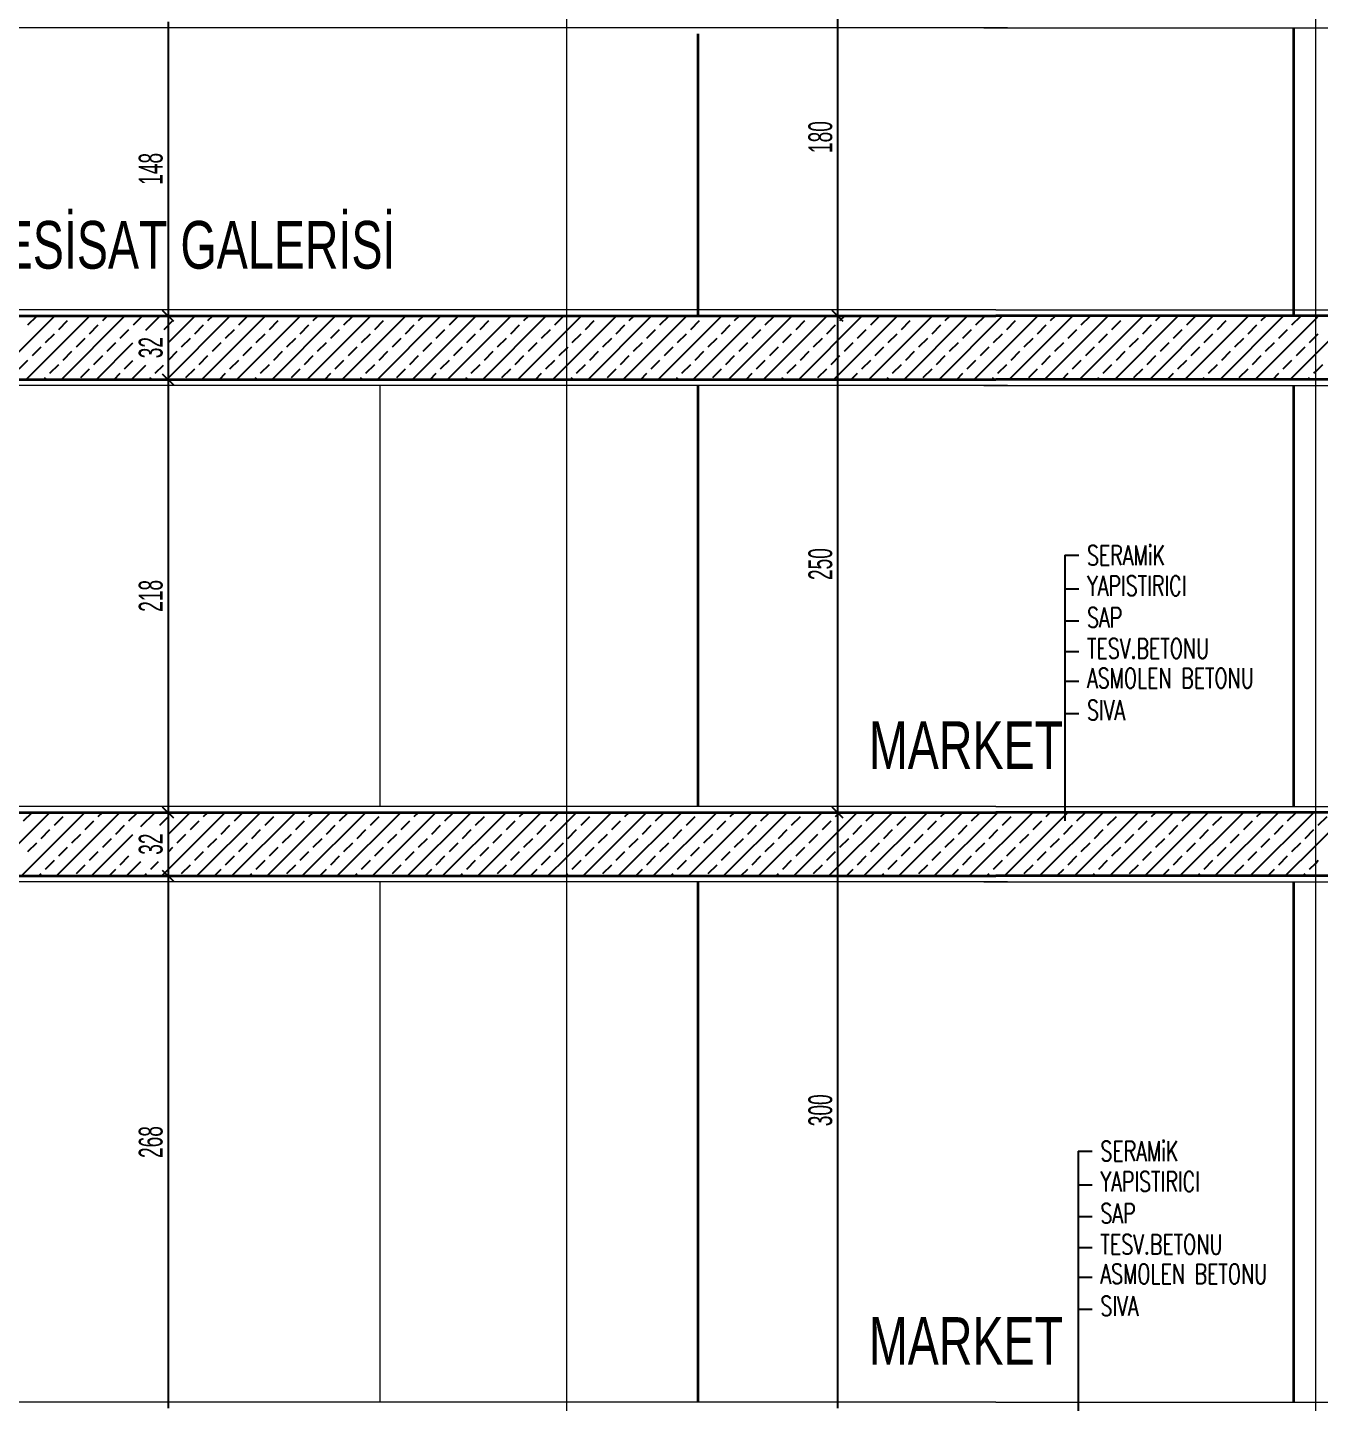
# Model space of a CAD drawing. Header units: inches. Extents: x -7543 to -822, y 102837 to 190349.
# Drawn here: x -827.3713 to -827.2412, y 102836.7985 to 102836.9369 of the extents above; entities that cross this region are included whole.
import ezdxf

# ---------------------------------------------------------------- set-up
doc = ezdxf.new("R2010")
doc.units = ezdxf.units.IN
doc.header["$MEASUREMENT"] = 0
doc.linetypes.add('__ZG_T_P__9', pattern=[22, 1, -10, 1, -10])
doc.layers.get('0').update_dxf_attribs({"lineweight": 25})
doc.layers.add('DUVAR', color=7, linetype='Continuous', lineweight=35, true_color=0xfc4642)
doc.layers.add('KAPI', color=7, linetype='Continuous', lineweight=18, true_color=0xffb360)
for name, color, linetype, lineweight in [('ICOL', 55, 'Continuous', 25), ('SIVA', 150, 'Continuous', 15), ('TARAMA', 8, 'Continuous', 25), ('YAZI', 7, 'Continuous', 25)]:
    doc.layers.add(name, color=color, linetype=linetype, lineweight=lineweight)
doc.styles.add('arıal', font='arial.ttf', dxfattribs={"width": 0.7})
doc.styles.add('KAPı-PEN', font='simplex.shx', dxfattribs={"width": 0.7, "height": 10})
doc.styles.add('OLCU', font='tromand.shx', dxfattribs={"width": 0.6, "height": 12})

# ---------------------------------------------------------------- blocks, each defined once
blk = doc.blocks.new('_Oblique')
at = {"color": 0, "linetype": 'ByBlock', "lineweight": -2}
blk.add_line((-0.5, -0.5), (0.5, 0.5), dxfattribs=at)

msp = doc.modelspace()

# ---------------------------------------------------------------- linework, layer by layer
at = {"layer": 'DUVAR'}
for p, q in [((-827.24379, 102836.93688), (-827.24379, 102836.90788)), ((-827.30379, 102836.93628), (-827.30379, 102836.90788)), ((-827.44879, 102836.90788), (-827.27379, 102836.90788)), ((-827.09879, 102836.90788), (-827.27379, 102836.90788)), ((-827.44879, 102836.90148), (-827.27379, 102836.90148)), ((-827.30379, 102836.90088), (-827.30379, 102836.85848)), ((-827.09879, 102836.90148), (-827.27379, 102836.90148)), ((-827.24379, 102836.90088), (-827.24379, 102836.85848)), ((-827.44879, 102836.85788), (-827.27379, 102836.85788)), ((-827.09879, 102836.85788), (-827.27379, 102836.85788)), ((-827.44879, 102836.85148), (-827.27379, 102836.85148)), ((-827.30379, 102836.85088), (-827.30379, 102836.79848)), ((-827.09879, 102836.85148), (-827.27379, 102836.85148)), ((-827.24379, 102836.85088), (-827.24379, 102836.79848))]:
    msp.add_line(p, q, dxfattribs=at)
at = {"layer": 'ICOL'}
for p, q in [((-827.28971, 102836.94388), (-827.28971, 102836.90788)), ((-827.35714, 102836.93748), (-827.35714, 102836.90788)), ((-827.35714, 102836.90788), (-827.35714, 102836.90148)), ((-827.28971, 102836.90788), (-827.28971, 102836.85788)), ((-827.35714, 102836.90148), (-827.35714, 102836.85788)), ((-827.35714, 102836.85788), (-827.35714, 102836.85148)), ((-827.28971, 102836.85788), (-827.28971, 102836.79788)), ((-827.35714, 102836.85148), (-827.35714, 102836.79788))]:
    msp.add_line(p, q, dxfattribs=at)
at = {"layer": 'ICOL', "color": 53}
for p, q in [((-827.35681, 102836.90788), (-827.3563, 102836.90788)), ((-827.35681, 102836.90788), (-827.3563, 102836.90788)), ((-827.29211, 102836.90788), (-827.29055, 102836.90788)), ((-827.29211, 102836.90788), (-827.29055, 102836.90788)), ((-827.35689, 102836.90148), (-827.3563, 102836.90148)), ((-827.35689, 102836.90148), (-827.3563, 102836.90148)), ((-827.35701, 102836.85788), (-827.3563, 102836.85788)), ((-827.35701, 102836.85788), (-827.3563, 102836.85788)), ((-827.29211, 102836.85788), (-827.29055, 102836.85788)), ((-827.29211, 102836.85788), (-827.29055, 102836.85788)), ((-827.35701, 102836.85148), (-827.3563, 102836.85148)), ((-827.35701, 102836.85148), (-827.3563, 102836.85148))]:
    msp.add_line(p, q, dxfattribs=at)
at = {"layer": 'KAPI', "linetype": '__ZG_T_P__9'}
for p, q in [((-827.31699, 102836.67599), (-827.31699, 102837.3934)), ((-827.24157, 102836.67599), (-827.24157, 102837.3934))]:
    msp.add_line(p, q, dxfattribs=at)
at = {"layer": 'KAPI'}
for p, q in [((-827.33579, 102836.85848), (-827.33579, 102836.90088)), ((-827.33579, 102836.79848), (-827.33579, 102836.85088))]:
    msp.add_line(p, q, dxfattribs=at)
at = {"layer": 'SIVA'}
for p, q in [((-827.27259, 102836.93688), (-827.44419, 102836.93688)), ((-827.27499, 102836.93688), (-827.10339, 102836.93688)), ((-827.27379, 102836.90848), (-827.39755, 102836.90848)), ((-827.27379, 102836.90848), (-827.15004, 102836.90848)), ((-827.27259, 102836.90088), (-827.44419, 102836.90088)), ((-827.27499, 102836.90088), (-827.10339, 102836.90088)), ((-827.27259, 102836.90088), (-827.27379, 102836.90088)), ((-827.27379, 102836.85848), (-827.39755, 102836.85848)), ((-827.27379, 102836.85848), (-827.15004, 102836.85848)), ((-827.27259, 102836.85088), (-827.44419, 102836.85088)), ((-827.27499, 102836.85088), (-827.10339, 102836.85088)), ((-827.27259, 102836.85088), (-827.27379, 102836.85088)), ((-827.27379, 102836.79848), (-827.39755, 102836.79848)), ((-827.27379, 102836.79848), (-827.15004, 102836.79848))]:
    msp.add_line(p, q, dxfattribs=at)
at = {"layer": 'TARAMA'}
for p, q in [((-827.37495, 102836.90148), (-827.36855, 102836.90788)), ((-827.37141, 102836.90148), (-827.36501, 102836.90788)), ((-827.37124, 102836.90696), (-827.37035, 102836.90785)), ((-827.36814, 102836.90652), (-827.36726, 102836.90741)), ((-827.36788, 102836.90148), (-827.36148, 102836.90788)), ((-827.36682, 102836.90785), (-827.36678, 102836.90788)), ((-827.36372, 102836.90741), (-827.36324, 102836.90788)), ((-827.36063, 102836.90696), (-827.35975, 102836.90785)), ((-827.35938, 102836.90645), (-827.35794, 102836.90788)), ((-827.35754, 102836.90652), (-827.35665, 102836.90741)), ((-827.35727, 102836.90148), (-827.35087, 102836.90788)), ((-827.35707, 102836.90522), (-827.35441, 102836.90788)), ((-827.35621, 102836.90785), (-827.35617, 102836.90788)), ((-827.35373, 102836.90148), (-827.34733, 102836.90788)), ((-827.35312, 102836.90741), (-827.35264, 102836.90788)), ((-827.3502, 102836.90148), (-827.3438, 102836.90788)), ((-827.35002, 102836.90696), (-827.34914, 102836.90785)), ((-827.34693, 102836.90652), (-827.34605, 102836.90741)), ((-827.34666, 102836.90148), (-827.34026, 102836.90788)), ((-827.3456, 102836.90785), (-827.34557, 102836.90788)), ((-827.34313, 102836.90148), (-827.33673, 102836.90788)), ((-827.34251, 102836.90741), (-827.34203, 102836.90788)), ((-827.33959, 102836.90148), (-827.33319, 102836.90788)), ((-827.33942, 102836.90696), (-827.33853, 102836.90785)), ((-827.33632, 102836.90652), (-827.33544, 102836.90741)), ((-827.33606, 102836.90148), (-827.32966, 102836.90788)), ((-827.335, 102836.90785), (-827.33496, 102836.90788)), ((-827.33252, 102836.90148), (-827.32612, 102836.90788)), ((-827.3319, 102836.90741), (-827.33142, 102836.90788)), ((-827.32899, 102836.90148), (-827.32259, 102836.90788)), ((-827.32881, 102836.90696), (-827.32793, 102836.90785)), ((-827.32572, 102836.90652), (-827.32483, 102836.90741)), ((-827.32545, 102836.90148), (-827.31905, 102836.90788)), ((-827.32439, 102836.90785), (-827.32435, 102836.90788)), ((-827.3213, 102836.90741), (-827.32082, 102836.90788)), ((-827.3182, 102836.90696), (-827.31732, 102836.90785)), ((-827.31699, 102836.90641), (-827.31551, 102836.90788)), ((-827.31699, 102836.90287), (-827.31198, 102836.90788)), ((-827.31511, 102836.90652), (-827.31423, 102836.90741)), ((-827.31484, 102836.90148), (-827.30844, 102836.90788)), ((-827.31378, 102836.90785), (-827.31375, 102836.90788)), ((-827.31131, 102836.90148), (-827.30491, 102836.90788)), ((-827.31069, 102836.90741), (-827.31021, 102836.90788)), ((-827.30777, 102836.90148), (-827.30137, 102836.90788)), ((-827.3076, 102836.90696), (-827.30671, 102836.90785)), ((-827.3045, 102836.90652), (-827.30362, 102836.90741)), ((-827.30424, 102836.90148), (-827.29784, 102836.90788)), ((-827.30318, 102836.90785), (-827.30314, 102836.90788)), ((-827.3007, 102836.90148), (-827.2943, 102836.90788)), ((-827.30008, 102836.90741), (-827.2996, 102836.90788)), ((-827.29717, 102836.90148), (-827.29077, 102836.90788)), ((-827.29699, 102836.90696), (-827.29611, 102836.90785)), ((-827.2939, 102836.90652), (-827.29301, 102836.90741)), ((-827.29363, 102836.90148), (-827.28723, 102836.90788)), ((-827.29257, 102836.90785), (-827.29253, 102836.90788)), ((-827.29009, 102836.90148), (-827.28369, 102836.90788)), ((-827.28948, 102836.90741), (-827.289, 102836.90788)), ((-827.28656, 102836.90148), (-827.28016, 102836.90788)), ((-827.28638, 102836.90696), (-827.2855, 102836.90785)), ((-827.28329, 102836.90652), (-827.28241, 102836.90741)), ((-827.28302, 102836.90148), (-827.27662, 102836.90788)), ((-827.28196, 102836.90785), (-827.28193, 102836.90788)), ((-827.27949, 102836.90148), (-827.27309, 102836.90788)), ((-827.27887, 102836.90741), (-827.27839, 102836.90788)), ((-827.27595, 102836.90148), (-827.26955, 102836.90788)), ((-827.27578, 102836.90696), (-827.27489, 102836.90785)), ((-827.27268, 102836.90652), (-827.2718, 102836.90741)), ((-827.27242, 102836.90148), (-827.26602, 102836.90788)), ((-827.27136, 102836.90785), (-827.27132, 102836.90788)), ((-827.26888, 102836.90148), (-827.26248, 102836.90788)), ((-827.26826, 102836.90741), (-827.26778, 102836.90788)), ((-827.26535, 102836.90148), (-827.25895, 102836.90788)), ((-827.26517, 102836.90696), (-827.26429, 102836.90785)), ((-827.26208, 102836.90652), (-827.26119, 102836.90741)), ((-827.26181, 102836.90148), (-827.25541, 102836.90788)), ((-827.26075, 102836.90785), (-827.26071, 102836.90788)), ((-827.25828, 102836.90148), (-827.25188, 102836.90788)), ((-827.25766, 102836.90741), (-827.25718, 102836.90788)), ((-827.25474, 102836.90148), (-827.24834, 102836.90788)), ((-827.25456, 102836.90696), (-827.25368, 102836.90785)), ((-827.25147, 102836.90652), (-827.25059, 102836.90741)), ((-827.2512, 102836.90148), (-827.2448, 102836.90788)), ((-827.25014, 102836.90785), (-827.25011, 102836.90788)), ((-827.24767, 102836.90148), (-827.24157, 102836.90758)), ((-827.24705, 102836.90741), (-827.24657, 102836.90788)), ((-827.24396, 102836.90696), (-827.24307, 102836.90785)), ((-827.24157, 102836.90758), (-827.24127, 102836.90788)), ((-827.24157, 102836.90405), (-827.23773, 102836.90788)), ((-827.36947, 102836.9052), (-827.36858, 102836.90608)), ((-827.36505, 102836.90608), (-827.36416, 102836.90696)), ((-827.36196, 102836.90564), (-827.36107, 102836.90652)), ((-827.35444, 102836.90608), (-827.35356, 102836.90696)), ((-827.35135, 102836.90564), (-827.35046, 102836.90652)), ((-827.34825, 102836.9052), (-827.34737, 102836.90608)), ((-827.34384, 102836.90608), (-827.34295, 102836.90696)), ((-827.34074, 102836.90564), (-827.33986, 102836.90652)), ((-827.33765, 102836.9052), (-827.33676, 102836.90608)), ((-827.33323, 102836.90608), (-827.33235, 102836.90696)), ((-827.33014, 102836.90564), (-827.32925, 102836.90652)), ((-827.32704, 102836.9052), (-827.32616, 102836.90608)), ((-827.32262, 102836.90608), (-827.32174, 102836.90696)), ((-827.32191, 102836.90148), (-827.31699, 102836.90641)), ((-827.31953, 102836.90564), (-827.31864, 102836.90652)), ((-827.31644, 102836.9052), (-827.31555, 102836.90608)), ((-827.31202, 102836.90608), (-827.31113, 102836.90696)), ((-827.30892, 102836.90564), (-827.30804, 102836.90652)), ((-827.30583, 102836.9052), (-827.30494, 102836.90608)), ((-827.30141, 102836.90608), (-827.30053, 102836.90696)), ((-827.29832, 102836.90564), (-827.29743, 102836.90652)), ((-827.29522, 102836.9052), (-827.29434, 102836.90608)), ((-827.2908, 102836.90608), (-827.28992, 102836.90696)), ((-827.28771, 102836.90564), (-827.28683, 102836.90652)), ((-827.28462, 102836.9052), (-827.28373, 102836.90608)), ((-827.2802, 102836.90608), (-827.27931, 102836.90696)), ((-827.2771, 102836.90564), (-827.27622, 102836.90652)), ((-827.27401, 102836.9052), (-827.27312, 102836.90608)), ((-827.26959, 102836.90608), (-827.26871, 102836.90696)), ((-827.2665, 102836.90564), (-827.26561, 102836.90652)), ((-827.2634, 102836.9052), (-827.26252, 102836.90608)), ((-827.25898, 102836.90608), (-827.2581, 102836.90696)), ((-827.25589, 102836.90564), (-827.25501, 102836.90652)), ((-827.2528, 102836.9052), (-827.25191, 102836.90608)), ((-827.24838, 102836.90608), (-827.24749, 102836.90696)), ((-827.24528, 102836.90564), (-827.2444, 102836.90652)), ((-827.24157, 102836.90582), (-827.24131, 102836.90608)), ((-827.37079, 102836.90387), (-827.36991, 102836.90475)), ((-827.36637, 102836.90475), (-827.36549, 102836.90564)), ((-827.36434, 102836.90148), (-827.36067, 102836.90515)), ((-827.36328, 102836.90431), (-827.3624, 102836.9052)), ((-827.35577, 102836.90475), (-827.35488, 102836.90564)), ((-827.35267, 102836.90431), (-827.35179, 102836.9052)), ((-827.34958, 102836.90387), (-827.3487, 102836.90475)), ((-827.34516, 102836.90475), (-827.34428, 102836.90564)), ((-827.34207, 102836.90431), (-827.34118, 102836.9052)), ((-827.33897, 102836.90387), (-827.33809, 102836.90475)), ((-827.33455, 102836.90475), (-827.33367, 102836.90564)), ((-827.33146, 102836.90431), (-827.33058, 102836.9052)), ((-827.32837, 102836.90387), (-827.32748, 102836.90475)), ((-827.32395, 102836.90475), (-827.32306, 102836.90564)), ((-827.32085, 102836.90431), (-827.31997, 102836.9052)), ((-827.31776, 102836.90387), (-827.31699, 102836.90464)), ((-827.31699, 102836.90464), (-827.31688, 102836.90475)), ((-827.31334, 102836.90475), (-827.31246, 102836.90564)), ((-827.31025, 102836.90431), (-827.30936, 102836.9052)), ((-827.30715, 102836.90387), (-827.30627, 102836.90475)), ((-827.30273, 102836.90475), (-827.30185, 102836.90564)), ((-827.29964, 102836.90431), (-827.29876, 102836.9052)), ((-827.29655, 102836.90387), (-827.29566, 102836.90475)), ((-827.29213, 102836.90475), (-827.29124, 102836.90564)), ((-827.28903, 102836.90431), (-827.28815, 102836.9052)), ((-827.28594, 102836.90387), (-827.28506, 102836.90475)), ((-827.28152, 102836.90475), (-827.28064, 102836.90564)), ((-827.27843, 102836.90431), (-827.27754, 102836.9052)), ((-827.27533, 102836.90387), (-827.27445, 102836.90475)), ((-827.27092, 102836.90475), (-827.27003, 102836.90564)), ((-827.26782, 102836.90431), (-827.26694, 102836.9052)), ((-827.26473, 102836.90387), (-827.26384, 102836.90475)), ((-827.26031, 102836.90475), (-827.25942, 102836.90564)), ((-827.25721, 102836.90431), (-827.25633, 102836.9052)), ((-827.25412, 102836.90387), (-827.25324, 102836.90475)), ((-827.2497, 102836.90475), (-827.24882, 102836.90564)), ((-827.24661, 102836.90431), (-827.24572, 102836.9052)), ((-827.24351, 102836.90387), (-827.24263, 102836.90475)), ((-827.24219, 102836.9052), (-827.24157, 102836.90582)), ((-827.37212, 102836.90254), (-827.37124, 102836.90343)), ((-827.3677, 102836.90343), (-827.36682, 102836.90431)), ((-827.36461, 102836.90299), (-827.36372, 102836.90387)), ((-827.36151, 102836.90254), (-827.36067, 102836.90339)), ((-827.35707, 102836.90345), (-827.35621, 102836.90431)), ((-827.354, 102836.90299), (-827.35312, 102836.90387)), ((-827.35091, 102836.90254), (-827.35002, 102836.90343)), ((-827.34649, 102836.90343), (-827.3456, 102836.90431)), ((-827.34339, 102836.90299), (-827.34251, 102836.90387)), ((-827.3403, 102836.90254), (-827.33942, 102836.90343)), ((-827.33588, 102836.90343), (-827.335, 102836.90431)), ((-827.33279, 102836.90299), (-827.3319, 102836.90387)), ((-827.32969, 102836.90254), (-827.32881, 102836.90343)), ((-827.32527, 102836.90343), (-827.32439, 102836.90431)), ((-827.32218, 102836.90299), (-827.3213, 102836.90387)), ((-827.31909, 102836.90254), (-827.3182, 102836.90343)), ((-827.31467, 102836.90343), (-827.31378, 102836.90431)), ((-827.31157, 102836.90299), (-827.31069, 102836.90387)), ((-827.30848, 102836.90254), (-827.3076, 102836.90343)), ((-827.30406, 102836.90343), (-827.30318, 102836.90431)), ((-827.30097, 102836.90299), (-827.30008, 102836.90387)), ((-827.29787, 102836.90254), (-827.29699, 102836.90343)), ((-827.29345, 102836.90343), (-827.29257, 102836.90431)), ((-827.29036, 102836.90299), (-827.28948, 102836.90387)), ((-827.28727, 102836.90254), (-827.28638, 102836.90343)), ((-827.28285, 102836.90343), (-827.28196, 102836.90431)), ((-827.27975, 102836.90299), (-827.27887, 102836.90387)), ((-827.27666, 102836.90254), (-827.27578, 102836.90343)), ((-827.27224, 102836.90343), (-827.27136, 102836.90431)), ((-827.26915, 102836.90299), (-827.26826, 102836.90387)), ((-827.26605, 102836.90254), (-827.26517, 102836.90343)), ((-827.26163, 102836.90343), (-827.26075, 102836.90431)), ((-827.25854, 102836.90299), (-827.25766, 102836.90387)), ((-827.25545, 102836.90254), (-827.25456, 102836.90343)), ((-827.25103, 102836.90343), (-827.25014, 102836.90431)), ((-827.24793, 102836.90299), (-827.24705, 102836.90387)), ((-827.24484, 102836.90254), (-827.24396, 102836.90343)), ((-827.24413, 102836.90148), (-827.24157, 102836.90405)), ((-827.36903, 102836.9021), (-827.36814, 102836.90299)), ((-827.36593, 102836.90166), (-827.36505, 102836.90254)), ((-827.36257, 102836.90148), (-827.36196, 102836.9021)), ((-827.36081, 102836.90148), (-827.35937, 102836.90292)), ((-827.35842, 102836.9021), (-827.3576, 102836.90292)), ((-827.35533, 102836.90166), (-827.35444, 102836.90254)), ((-827.35197, 102836.90148), (-827.35135, 102836.9021)), ((-827.34781, 102836.9021), (-827.34693, 102836.90299)), ((-827.34472, 102836.90166), (-827.34384, 102836.90254)), ((-827.34136, 102836.90148), (-827.34074, 102836.9021)), ((-827.33721, 102836.9021), (-827.33632, 102836.90299)), ((-827.33411, 102836.90166), (-827.33323, 102836.90254)), ((-827.33075, 102836.90148), (-827.33014, 102836.9021)), ((-827.3266, 102836.9021), (-827.32572, 102836.90299)), ((-827.32351, 102836.90166), (-827.32262, 102836.90254)), ((-827.32015, 102836.90148), (-827.31953, 102836.9021)), ((-827.31838, 102836.90148), (-827.31699, 102836.90287)), ((-827.31599, 102836.9021), (-827.31511, 102836.90299)), ((-827.3129, 102836.90166), (-827.31202, 102836.90254)), ((-827.30954, 102836.90148), (-827.30892, 102836.9021)), ((-827.30539, 102836.9021), (-827.3045, 102836.90299)), ((-827.30229, 102836.90166), (-827.30141, 102836.90254)), ((-827.29893, 102836.90148), (-827.29832, 102836.9021)), ((-827.29478, 102836.9021), (-827.2939, 102836.90299)), ((-827.29169, 102836.90166), (-827.2908, 102836.90254)), ((-827.28833, 102836.90148), (-827.28771, 102836.9021)), ((-827.28417, 102836.9021), (-827.28329, 102836.90299)), ((-827.28108, 102836.90166), (-827.2802, 102836.90254)), ((-827.27772, 102836.90148), (-827.2771, 102836.9021)), ((-827.27357, 102836.9021), (-827.27268, 102836.90299)), ((-827.27047, 102836.90166), (-827.26959, 102836.90254)), ((-827.26711, 102836.90148), (-827.2665, 102836.9021)), ((-827.26296, 102836.9021), (-827.26208, 102836.90299)), ((-827.25987, 102836.90166), (-827.25898, 102836.90254)), ((-827.25651, 102836.90148), (-827.25589, 102836.9021)), ((-827.25235, 102836.9021), (-827.25147, 102836.90299)), ((-827.24926, 102836.90166), (-827.24838, 102836.90254)), ((-827.2459, 102836.90148), (-827.24528, 102836.9021)), ((-827.24175, 102836.9021), (-827.24157, 102836.90228)), ((-827.24157, 102836.90228), (-827.24086, 102836.90299)), ((-827.36964, 102836.90148), (-827.36947, 102836.90166)), ((-827.35904, 102836.90148), (-827.35886, 102836.90166)), ((-827.34843, 102836.90148), (-827.34825, 102836.90166)), ((-827.33782, 102836.90148), (-827.33765, 102836.90166)), ((-827.32722, 102836.90148), (-827.32704, 102836.90166)), ((-827.31661, 102836.90148), (-827.31644, 102836.90166)), ((-827.306, 102836.90148), (-827.30583, 102836.90166)), ((-827.2954, 102836.90148), (-827.29522, 102836.90166)), ((-827.28479, 102836.90148), (-827.28462, 102836.90166)), ((-827.27418, 102836.90148), (-827.27401, 102836.90166)), ((-827.26358, 102836.90148), (-827.2634, 102836.90166)), ((-827.25297, 102836.90148), (-827.2528, 102836.90166)), ((-827.24237, 102836.90148), (-827.24219, 102836.90166)), ((-827.37545, 102836.85148), (-827.36905, 102836.85788)), ((-827.37191, 102836.85148), (-827.36551, 102836.85788)), ((-827.37168, 102836.85702), (-827.37082, 102836.85788)), ((-827.36838, 102836.85148), (-827.36198, 102836.85788)), ((-827.36416, 102836.85747), (-827.36375, 102836.85788)), ((-827.36107, 102836.85702), (-827.36021, 102836.85788)), ((-827.35988, 102836.85645), (-827.35844, 102836.85788)), ((-827.35777, 102836.85148), (-827.35137, 102836.85788)), ((-827.35707, 102836.85572), (-827.35491, 102836.85788)), ((-827.35424, 102836.85148), (-827.34784, 102836.85788)), ((-827.35356, 102836.85747), (-827.35314, 102836.85788)), ((-827.3507, 102836.85148), (-827.3443, 102836.85788)), ((-827.35046, 102836.85702), (-827.3496, 102836.85788)), ((-827.34717, 102836.85148), (-827.34077, 102836.85788)), ((-827.34363, 102836.85148), (-827.33723, 102836.85788)), ((-827.34295, 102836.85747), (-827.34253, 102836.85788)), ((-827.34009, 102836.85148), (-827.33369, 102836.85788)), ((-827.33986, 102836.85702), (-827.339, 102836.85788)), ((-827.33656, 102836.85148), (-827.33016, 102836.85788)), ((-827.33302, 102836.85148), (-827.32662, 102836.85788)), ((-827.33235, 102836.85747), (-827.33193, 102836.85788)), ((-827.32949, 102836.85148), (-827.32309, 102836.85788)), ((-827.32925, 102836.85702), (-827.32839, 102836.85788)), ((-827.32595, 102836.85148), (-827.31955, 102836.85788)), ((-827.32174, 102836.85747), (-827.32132, 102836.85788)), ((-827.31864, 102836.85702), (-827.31778, 102836.85788)), ((-827.31699, 102836.85691), (-827.31602, 102836.85788)), ((-827.31699, 102836.85337), (-827.31248, 102836.85788)), ((-827.31535, 102836.85148), (-827.30895, 102836.85788)), ((-827.31181, 102836.85148), (-827.30541, 102836.85788)), ((-827.31113, 102836.85747), (-827.31071, 102836.85788)), ((-827.30828, 102836.85148), (-827.30188, 102836.85788)), ((-827.30804, 102836.85702), (-827.30718, 102836.85788)), ((-827.30474, 102836.85148), (-827.29834, 102836.85788)), ((-827.3012, 102836.85148), (-827.2948, 102836.85788)), ((-827.30053, 102836.85747), (-827.30011, 102836.85788)), ((-827.29767, 102836.85148), (-827.29127, 102836.85788)), ((-827.29743, 102836.85702), (-827.29657, 102836.85788)), ((-827.29413, 102836.85148), (-827.28773, 102836.85788)), ((-827.2906, 102836.85148), (-827.2842, 102836.85788)), ((-827.28992, 102836.85747), (-827.2895, 102836.85788)), ((-827.28706, 102836.85148), (-827.28066, 102836.85788)), ((-827.28683, 102836.85702), (-827.28597, 102836.85788)), ((-827.28353, 102836.85148), (-827.27713, 102836.85788)), ((-827.27999, 102836.85148), (-827.27359, 102836.85788)), ((-827.27931, 102836.85747), (-827.27889, 102836.85788)), ((-827.27646, 102836.85148), (-827.27006, 102836.85788)), ((-827.27622, 102836.85702), (-827.27536, 102836.85788)), ((-827.27292, 102836.85148), (-827.26652, 102836.85788)), ((-827.26938, 102836.85148), (-827.26298, 102836.85788)), ((-827.26871, 102836.85747), (-827.26829, 102836.85788)), ((-827.26585, 102836.85148), (-827.25945, 102836.85788)), ((-827.26561, 102836.85702), (-827.26475, 102836.85788)), ((-827.26231, 102836.85148), (-827.25591, 102836.85788)), ((-827.25878, 102836.85148), (-827.25238, 102836.85788)), ((-827.2581, 102836.85747), (-827.25768, 102836.85788)), ((-827.25524, 102836.85148), (-827.24884, 102836.85788)), ((-827.25501, 102836.85702), (-827.25415, 102836.85788)), ((-827.25171, 102836.85148), (-827.24531, 102836.85788)), ((-827.24817, 102836.85148), (-827.24177, 102836.85788)), ((-827.24749, 102836.85747), (-827.24707, 102836.85788)), ((-827.2444, 102836.85702), (-827.24354, 102836.85788)), ((-827.24157, 102836.85455), (-827.23824, 102836.85788)), ((-827.36991, 102836.85526), (-827.36903, 102836.85614)), ((-827.36858, 102836.85658), (-827.3677, 102836.85747)), ((-827.36549, 102836.85614), (-827.36461, 102836.85702)), ((-827.3624, 102836.8557), (-827.36151, 102836.85658)), ((-827.35798, 102836.85658), (-827.35709, 102836.85747)), ((-827.35488, 102836.85614), (-827.354, 102836.85702)), ((-827.35179, 102836.8557), (-827.35091, 102836.85658)), ((-827.3487, 102836.85526), (-827.34781, 102836.85614)), ((-827.34737, 102836.85658), (-827.34649, 102836.85747)), ((-827.34428, 102836.85614), (-827.34339, 102836.85702)), ((-827.34118, 102836.8557), (-827.3403, 102836.85658)), ((-827.33809, 102836.85526), (-827.33721, 102836.85614)), ((-827.33676, 102836.85658), (-827.33588, 102836.85747)), ((-827.33367, 102836.85614), (-827.33279, 102836.85702)), ((-827.33058, 102836.8557), (-827.32969, 102836.85658)), ((-827.32748, 102836.85526), (-827.3266, 102836.85614)), ((-827.32616, 102836.85658), (-827.32527, 102836.85747)), ((-827.32306, 102836.85614), (-827.32218, 102836.85702)), ((-827.32242, 102836.85148), (-827.31699, 102836.85691)), ((-827.31997, 102836.8557), (-827.31909, 102836.85658)), ((-827.31688, 102836.85526), (-827.31599, 102836.85614)), ((-827.31555, 102836.85658), (-827.31467, 102836.85747)), ((-827.31246, 102836.85614), (-827.31157, 102836.85702)), ((-827.30936, 102836.8557), (-827.30848, 102836.85658)), ((-827.30627, 102836.85526), (-827.30539, 102836.85614)), ((-827.30494, 102836.85658), (-827.30406, 102836.85747)), ((-827.30185, 102836.85614), (-827.30097, 102836.85702)), ((-827.29876, 102836.8557), (-827.29787, 102836.85658)), ((-827.29566, 102836.85526), (-827.29478, 102836.85614)), ((-827.29434, 102836.85658), (-827.29345, 102836.85747)), ((-827.29124, 102836.85614), (-827.29036, 102836.85702)), ((-827.28815, 102836.8557), (-827.28727, 102836.85658)), ((-827.28506, 102836.85526), (-827.28417, 102836.85614)), ((-827.28373, 102836.85658), (-827.28285, 102836.85747)), ((-827.28064, 102836.85614), (-827.27975, 102836.85702)), ((-827.27754, 102836.8557), (-827.27666, 102836.85658)), ((-827.27445, 102836.85526), (-827.27357, 102836.85614)), ((-827.27312, 102836.85658), (-827.27224, 102836.85747)), ((-827.27003, 102836.85614), (-827.26915, 102836.85702)), ((-827.26694, 102836.8557), (-827.26605, 102836.85658)), ((-827.26384, 102836.85526), (-827.26296, 102836.85614)), ((-827.26252, 102836.85658), (-827.26163, 102836.85747)), ((-827.25942, 102836.85614), (-827.25854, 102836.85702)), ((-827.25633, 102836.8557), (-827.25545, 102836.85658)), ((-827.25324, 102836.85526), (-827.25235, 102836.85614)), ((-827.25191, 102836.85658), (-827.25103, 102836.85747)), ((-827.24882, 102836.85614), (-827.24793, 102836.85702)), ((-827.24572, 102836.8557), (-827.24484, 102836.85658)), ((-827.24263, 102836.85526), (-827.24175, 102836.85614)), ((-827.24131, 102836.85658), (-827.24042, 102836.85747)), ((-827.37124, 102836.85393), (-827.37035, 102836.85482)), ((-827.36682, 102836.85482), (-827.36593, 102836.8557)), ((-827.36484, 102836.85148), (-827.36067, 102836.85566)), ((-827.36372, 102836.85437), (-827.36284, 102836.85526)), ((-827.35621, 102836.85482), (-827.35533, 102836.8557)), ((-827.35312, 102836.85437), (-827.35223, 102836.85526)), ((-827.35002, 102836.85393), (-827.34914, 102836.85482)), ((-827.3456, 102836.85482), (-827.34472, 102836.8557)), ((-827.34251, 102836.85437), (-827.34163, 102836.85526)), ((-827.33942, 102836.85393), (-827.33853, 102836.85482)), ((-827.335, 102836.85482), (-827.33411, 102836.8557)), ((-827.3319, 102836.85437), (-827.33102, 102836.85526)), ((-827.32881, 102836.85393), (-827.32793, 102836.85482)), ((-827.32439, 102836.85482), (-827.32351, 102836.8557)), ((-827.3213, 102836.85437), (-827.32041, 102836.85526)), ((-827.3182, 102836.85393), (-827.31732, 102836.85482)), ((-827.31378, 102836.85482), (-827.3129, 102836.8557)), ((-827.31069, 102836.85437), (-827.30981, 102836.85526)), ((-827.3076, 102836.85393), (-827.30671, 102836.85482)), ((-827.30318, 102836.85482), (-827.30229, 102836.8557)), ((-827.30008, 102836.85437), (-827.2992, 102836.85526)), ((-827.29699, 102836.85393), (-827.29611, 102836.85482)), ((-827.29257, 102836.85482), (-827.29169, 102836.8557)), ((-827.28948, 102836.85437), (-827.28859, 102836.85526)), ((-827.28638, 102836.85393), (-827.2855, 102836.85482)), ((-827.28196, 102836.85482), (-827.28108, 102836.8557)), ((-827.27887, 102836.85437), (-827.27799, 102836.85526)), ((-827.27578, 102836.85393), (-827.27489, 102836.85482)), ((-827.27136, 102836.85482), (-827.27047, 102836.8557)), ((-827.26826, 102836.85437), (-827.26738, 102836.85526)), ((-827.26517, 102836.85393), (-827.26429, 102836.85482)), ((-827.26075, 102836.85482), (-827.25987, 102836.8557)), ((-827.25766, 102836.85437), (-827.25677, 102836.85526)), ((-827.25456, 102836.85393), (-827.25368, 102836.85482)), ((-827.25014, 102836.85482), (-827.24926, 102836.8557)), ((-827.24705, 102836.85437), (-827.24617, 102836.85526)), ((-827.24396, 102836.85393), (-827.24307, 102836.85482)), ((-827.36814, 102836.85349), (-827.36726, 102836.85437)), ((-827.36505, 102836.85305), (-827.36416, 102836.85393)), ((-827.36196, 102836.85261), (-827.36107, 102836.85349)), ((-827.35707, 102836.85395), (-827.35665, 102836.85437)), ((-827.35444, 102836.85305), (-827.35356, 102836.85393)), ((-827.35135, 102836.85261), (-827.35046, 102836.85349)), ((-827.34693, 102836.85349), (-827.34605, 102836.85437)), ((-827.34384, 102836.85305), (-827.34295, 102836.85393)), ((-827.34074, 102836.85261), (-827.33986, 102836.85349)), ((-827.33632, 102836.85349), (-827.33544, 102836.85437)), ((-827.33323, 102836.85305), (-827.33235, 102836.85393)), ((-827.33014, 102836.85261), (-827.32925, 102836.85349)), ((-827.32572, 102836.85349), (-827.32483, 102836.85437)), ((-827.32262, 102836.85305), (-827.32174, 102836.85393)), ((-827.31953, 102836.85261), (-827.31864, 102836.85349)), ((-827.31888, 102836.85148), (-827.31699, 102836.85337)), ((-827.31511, 102836.85349), (-827.31423, 102836.85437)), ((-827.31202, 102836.85305), (-827.31113, 102836.85393)), ((-827.30892, 102836.85261), (-827.30804, 102836.85349)), ((-827.3045, 102836.85349), (-827.30362, 102836.85437)), ((-827.30141, 102836.85305), (-827.30053, 102836.85393)), ((-827.29832, 102836.85261), (-827.29743, 102836.85349)), ((-827.2939, 102836.85349), (-827.29301, 102836.85437)), ((-827.2908, 102836.85305), (-827.28992, 102836.85393)), ((-827.28771, 102836.85261), (-827.28683, 102836.85349)), ((-827.28329, 102836.85349), (-827.28241, 102836.85437)), ((-827.2802, 102836.85305), (-827.27931, 102836.85393)), ((-827.2771, 102836.85261), (-827.27622, 102836.85349)), ((-827.27268, 102836.85349), (-827.2718, 102836.85437)), ((-827.26959, 102836.85305), (-827.26871, 102836.85393)), ((-827.2665, 102836.85261), (-827.26561, 102836.85349)), ((-827.26208, 102836.85349), (-827.26119, 102836.85437)), ((-827.25898, 102836.85305), (-827.2581, 102836.85393)), ((-827.25589, 102836.85261), (-827.25501, 102836.85349)), ((-827.25147, 102836.85349), (-827.25059, 102836.85437)), ((-827.24838, 102836.85305), (-827.24749, 102836.85393)), ((-827.24528, 102836.85261), (-827.2444, 102836.85349)), ((-827.24464, 102836.85148), (-827.24157, 102836.85455)), ((-827.36947, 102836.85216), (-827.36858, 102836.85305)), ((-827.36637, 102836.85172), (-827.36549, 102836.85261)), ((-827.36308, 102836.85148), (-827.3624, 102836.85216)), ((-827.36131, 102836.85148), (-827.35987, 102836.85292)), ((-827.35886, 102836.85216), (-827.35811, 102836.85292)), ((-827.35577, 102836.85172), (-827.35488, 102836.85261)), ((-827.35247, 102836.85148), (-827.35179, 102836.85216)), ((-827.34825, 102836.85216), (-827.34737, 102836.85305)), ((-827.34516, 102836.85172), (-827.34428, 102836.85261)), ((-827.34186, 102836.85148), (-827.34118, 102836.85216)), ((-827.33765, 102836.85216), (-827.33676, 102836.85305)), ((-827.33455, 102836.85172), (-827.33367, 102836.85261)), ((-827.33126, 102836.85148), (-827.33058, 102836.85216)), ((-827.32704, 102836.85216), (-827.32616, 102836.85305)), ((-827.32395, 102836.85172), (-827.32306, 102836.85261)), ((-827.32065, 102836.85148), (-827.31997, 102836.85216)), ((-827.31644, 102836.85216), (-827.31555, 102836.85305)), ((-827.31334, 102836.85172), (-827.31246, 102836.85261)), ((-827.31004, 102836.85148), (-827.30936, 102836.85216)), ((-827.30583, 102836.85216), (-827.30494, 102836.85305)), ((-827.30273, 102836.85172), (-827.30185, 102836.85261)), ((-827.29944, 102836.85148), (-827.29876, 102836.85216)), ((-827.29522, 102836.85216), (-827.29434, 102836.85305)), ((-827.29213, 102836.85172), (-827.29124, 102836.85261)), ((-827.28883, 102836.85148), (-827.28815, 102836.85216)), ((-827.28462, 102836.85216), (-827.28373, 102836.85305)), ((-827.28152, 102836.85172), (-827.28064, 102836.85261)), ((-827.27822, 102836.85148), (-827.27754, 102836.85216)), ((-827.27401, 102836.85216), (-827.27312, 102836.85305)), ((-827.27092, 102836.85172), (-827.27003, 102836.85261)), ((-827.26762, 102836.85148), (-827.26694, 102836.85216)), ((-827.2634, 102836.85216), (-827.26252, 102836.85305)), ((-827.26031, 102836.85172), (-827.25942, 102836.85261)), ((-827.25701, 102836.85148), (-827.25633, 102836.85216)), ((-827.2528, 102836.85216), (-827.25191, 102836.85305)), ((-827.2497, 102836.85172), (-827.24882, 102836.85261)), ((-827.2464, 102836.85148), (-827.24572, 102836.85216)), ((-827.24219, 102836.85216), (-827.24157, 102836.85278)), ((-827.24157, 102836.85278), (-827.24131, 102836.85305)), ((-827.37015, 102836.85148), (-827.36991, 102836.85172)), ((-827.35954, 102836.85148), (-827.3593, 102836.85172)), ((-827.34893, 102836.85148), (-827.3487, 102836.85172)), ((-827.33833, 102836.85148), (-827.33809, 102836.85172)), ((-827.32772, 102836.85148), (-827.32748, 102836.85172)), ((-827.31711, 102836.85148), (-827.31699, 102836.85161)), ((-827.31699, 102836.85161), (-827.31688, 102836.85172)), ((-827.30651, 102836.85148), (-827.30627, 102836.85172)), ((-827.2959, 102836.85148), (-827.29566, 102836.85172)), ((-827.28529, 102836.85148), (-827.28506, 102836.85172)), ((-827.27469, 102836.85148), (-827.27445, 102836.85172)), ((-827.26408, 102836.85148), (-827.26384, 102836.85172)), ((-827.25347, 102836.85148), (-827.25324, 102836.85172)), ((-827.24287, 102836.85148), (-827.24263, 102836.85172))]:
    msp.add_line(p, q, dxfattribs=at)
at = {"layer": 'YAZI'}
for p, q in [((-827.26683, 102836.88377), (-827.26543, 102836.88377)), ((-827.26683, 102836.88377), (-827.26683, 102836.85703)), ((-827.26683, 102836.88039), (-827.26543, 102836.88039)), ((-827.26683, 102836.87718), (-827.26543, 102836.87718)), ((-827.26683, 102836.87407), (-827.26543, 102836.87407)), ((-827.26683, 102836.87109), (-827.26543, 102836.87109)), ((-827.26683, 102836.86785), (-827.26543, 102836.86785)), ((-827.26548, 102836.82377), (-827.26408, 102836.82377)), ((-827.26548, 102836.82377), (-827.26548, 102836.79703)), ((-827.26548, 102836.82039), (-827.26408, 102836.82039)), ((-827.26548, 102836.81718), (-827.26408, 102836.81718)), ((-827.26548, 102836.81407), (-827.26408, 102836.81407)), ((-827.26548, 102836.81109), (-827.26408, 102836.81109)), ((-827.26548, 102836.80785), (-827.26408, 102836.80785))]:
    msp.add_line(p, q, dxfattribs=at)

# ---------------------------------------------------------------- block references
at = {"layer": 'ICOL', "xscale": 0.001080000001820736, "yscale": 0.001080000001820736, "zscale": 0.001080000001820736}
for p, rotation in [((-827.35714, 102836.90788), 90), ((-827.35714, 102836.90788), 270), ((-827.28971, 102836.90788), 90), ((-827.28971, 102836.90788), 270), ((-827.35714, 102836.90148), 90), ((-827.35714, 102836.90148), 270), ((-827.35714, 102836.85788), 90), ((-827.35714, 102836.85788), 270), ((-827.28971, 102836.85788), 90), ((-827.28971, 102836.85788), 270), ((-827.35714, 102836.85148), 90), ((-827.35714, 102836.85148), 270)]:
    msp.add_blockref('_Oblique', p, dxfattribs=dict(at, rotation=rotation))

# ---------------------------------------------------------------- texts
at = {"layer": 'ICOL', "char_height": 0.0024, "attachment_point": 5, "rotation": 90, "style": 'OLCU'}
for s, insert in [('\\A1;180', (-827.29144, 102836.92588)), ('\\A1;148', (-827.35887, 102836.92268)), ('\\A1;32', (-827.35887, 102836.90468)), ('\\A1;250', (-827.29144, 102836.88288)), ('\\A1;218', (-827.35887, 102836.87968)), ('\\A1;32', (-827.35887, 102836.85468)), ('\\A1;300', (-827.29144, 102836.82788)), ('\\A1;268', (-827.35887, 102836.82468))]:
    msp.add_mtext(s, dxfattribs=dict(at, insert=insert))
at = {"layer": 'YAZI', "width": 0.7}
for s, height, style, p in [('TESİSAT GALERİSİ', 0.0048, 'arıal', (-827.37675, 102836.91263)), ('SERAMiK', 0.002, 'KAPı-PEN', (-827.2646, 102836.88276)), ('YAPISTIRICI', 0.002, 'KAPı-PEN', (-827.2646, 102836.8797)), ('SAP', 0.002, 'KAPı-PEN', (-827.2646, 102836.8765)), ('TESV.BETONU', 0.002, 'KAPı-PEN', (-827.2646, 102836.87338)), ('ASMOLEN BETONU', 0.002, 'KAPı-PEN', (-827.2646, 102836.8704)), ('SIVA', 0.002, 'KAPı-PEN', (-827.2646, 102836.86717)), ('MARKET', 0.0048, 'arıal', (-827.28656, 102836.86225)), ('SERAMiK', 0.002, 'KAPı-PEN', (-827.26325, 102836.82276)), ('YAPISTIRICI', 0.002, 'KAPı-PEN', (-827.26325, 102836.8197)), ('SAP', 0.002, 'KAPı-PEN', (-827.26325, 102836.8165)), ('TESV.BETONU', 0.002, 'KAPı-PEN', (-827.26325, 102836.81338)), ('ASMOLEN BETONU', 0.002, 'KAPı-PEN', (-827.26325, 102836.8104)), ('SIVA', 0.002, 'KAPı-PEN', (-827.26325, 102836.80717)), ('MARKET', 0.0048, 'arıal', (-827.28656, 102836.80225))]:
    msp.add_text(s, height=height, dxfattribs=dict(at, style=style)).set_placement(p)

doc.saveas('drawing.dxf')
